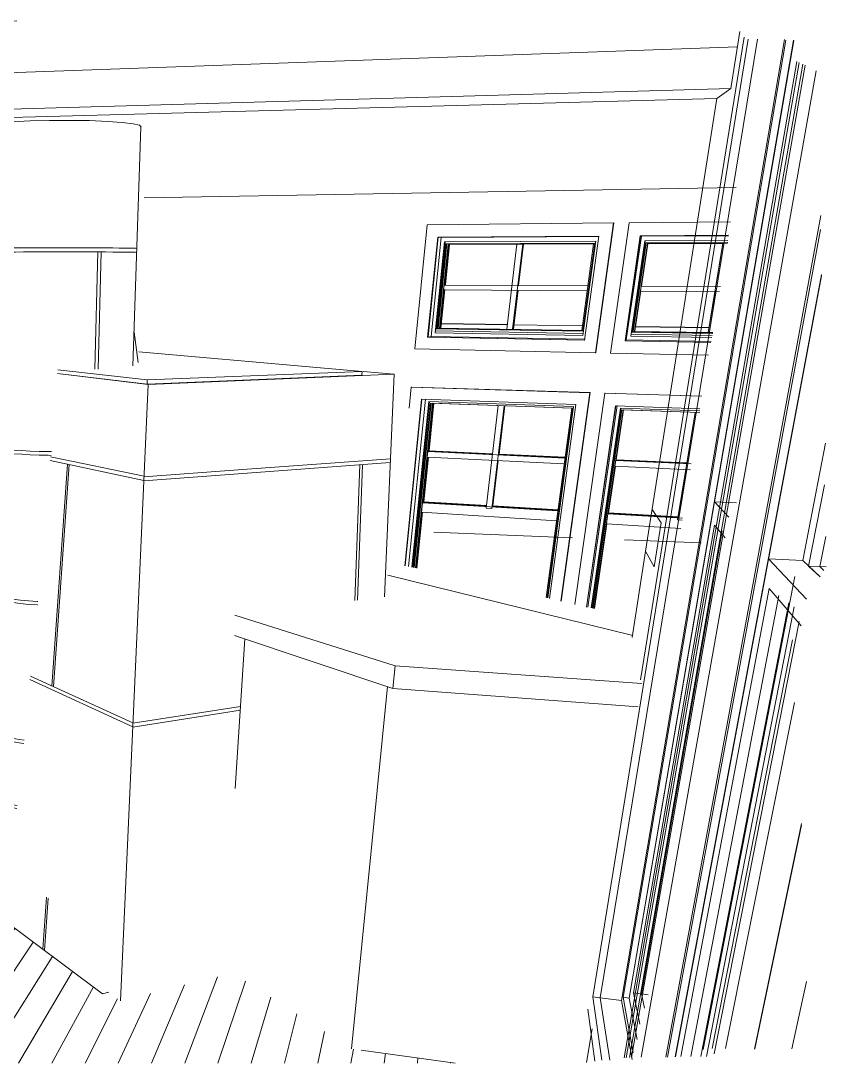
# Model space of a CAD drawing. Header units: inches. Extents: x -536 to 545, y -65 to 280.
# Drawn here: x 467.577 to 468.212, y 9.589 to 10.411 of the extents above; entities that cross this region are included whole.
import ezdxf

# ---------------------------------------------------------------- set-up
doc = ezdxf.new("R2010")
doc.units = ezdxf.units.IN
doc.header["$MEASUREMENT"] = 0
for name, color, linetype, lineweight in [('A-CLNG', 13, 'Continuous', 13), ('A-FLOR', 192, 'Continuous', 13), ('A-FLOR-PATT', 8, 'Continuous', 13), ('A-GLAZ', 151, 'Continuous', 13), ('A-WALL', 113, 'Continuous', 13), ('A-WALL-PATT', 111, 'Continuous', 13), ('C-TOPO', 7, 'Continuous', 9), ('I-WALL', 2, 'Continuous', 13), ('L-SITE-WALL', 31, 'Continuous', 13), ('M-HVAC-CDFF', 50, 'Continuous', 9), ('Q-CASE', 31, 'Continuous', 9), ('Q-SPCQ', 91, 'Continuous', 9)]:
    doc.layers.add(name, color=color, linetype=linetype, lineweight=lineweight)

# ---------------------------------------------------------------- blocks, each defined once
blk = doc.blocks.new('FP_49-Fireplace 1')
at = {"layer": 'A-FLOR-PATT', "lineweight": 9}
for p, q in [((467.26102, 9.58914), (467.46369, 9.77614)), ((467.2872, 9.58914), (467.47406, 9.76842)), ((467.31339, 9.58914), (467.48481, 9.76043)), ((467.33957, 9.58914), (467.49594, 9.75214)), ((467.36576, 9.58914), (467.50748, 9.74355)), ((467.39194, 9.58914), (467.51945, 9.73464)), ((467.41813, 9.58914), (467.53188, 9.72539)), ((467.44431, 9.58914), (467.54479, 9.71579)), ((467.4705, 9.58914), (467.55821, 9.7058)), ((467.49668, 9.58914), (467.57217, 9.6954)), ((467.52287, 9.58914), (467.58671, 9.68458)), ((467.54905, 9.58914), (467.60186, 9.67331)), ((467.57524, 9.58914), (467.61766, 9.66154)), ((467.67998, 9.58914), (467.70587, 9.65079)), ((467.70617, 9.58914), (467.73196, 9.65731)), ((467.73235, 9.58914), (467.75413, 9.65378)), ((467.60142, 9.58914), (467.63416, 9.64927)), ((467.6538, 9.58914), (467.67916, 9.64412)), ((467.62761, 9.58914), (467.65317, 9.63997)), ((467.75854, 9.58914), (467.7739, 9.64115)), ((467.78472, 9.58914), (467.79458, 9.62795)), ((467.81091, 9.58914), (467.81622, 9.61413)), ((467.83709, 9.58914), (467.839, 9.60029)), ((467.86328, 9.58914), (467.86427, 9.59678)), ((467.88946, 9.58914), (467.88982, 9.59323)), ((467.91565, 9.58914), (467.91567, 9.58964))]:
    blk.add_line(p, q, dxfattribs=at)
blk = doc.blocks.new('FP_51-Fireplace 1')
at = {"layer": 'A-WALL-PATT', "lineweight": 9}
for p, q in [((467.35636, 10.40117), (467.57388, 10.41106)), ((467.35834, 10.36256), (468.14164, 10.39055))]:
    blk.add_line(p, q, dxfattribs=at)
blk = doc.blocks.new('FP_52-Fireplace 1')
at = {"layer": 'A-WALL-PATT', "lineweight": 9}
for p, q in [((467.73371, 10.12688), (467.73572, 10.12684)), ((467.73742, 10.12703), (467.73943, 10.127))]:
    blk.add_line(p, q, dxfattribs=at)
blk = doc.blocks.new('FP_53-Fireplace 1')
at = {"layer": 'A-WALL-PATT', "lineweight": 9}
for p, q in [((467.51614, 10.08488), (467.51866, 10.14317)), ((467.51728, 10.08464), (467.51983, 10.14304)), ((467.54545, 10.07599), (467.48241, 10.08939)), ((467.54544, 10.07877), (467.48259, 10.09188)), ((467.6739, 10.04868), (467.60019, 10.06435)), ((467.67405, 10.05196), (467.60044, 10.0673)), ((467.60137, 9.88649), (467.61364, 10.06149)), ((467.60279, 9.88585), (467.61515, 10.06117)), ((467.54554, 9.91186), (467.4716, 9.94547)), ((467.54554, 9.90926), (467.47144, 9.94322)), ((467.66521, 9.85441), (467.58418, 9.89155)), ((467.66535, 9.85741), (467.58448, 9.89417)), ((467.5942, 9.67898), (467.59718, 9.72007)), ((467.59553, 9.67799), (467.59853, 9.71915))]:
    blk.add_line(p, q, dxfattribs=at)
blk = doc.blocks.new('FP_54-Fireplace 1')
at = {"layer": 'A-WALL-PATT', "lineweight": 9}
for p, q in [((467.86812, 10.06267), (467.75538, 10.05428)), ((467.86825, 10.06567), (467.75543, 10.05743)), ((467.84014, 9.95405), (467.84407, 10.06088)), ((467.84236, 9.95432), (467.84634, 10.06105)), ((467.75538, 10.05428), (467.67388, 10.04822)), ((467.75543, 10.05743), (467.67403, 10.05149)), ((467.75538, 10.05428), (467.75538, 10.05428)), ((467.75543, 10.05743), (467.75543, 10.05743)), ((467.74996, 9.86757), (467.66521, 9.8542)), ((467.75014, 9.87047), (467.66534, 9.8572))]:
    blk.add_line(p, q, dxfattribs=at)
blk = doc.blocks.new('FP_55-Fireplace 1')
at = {"layer": 'M-HVAC-CDFF'}
for p, q in [((467.54555, 9.73107), (467.5452, 10.32688)), ((467.54579, 10.23162), (467.54517, 10.23156)), ((467.54517, 10.23156), (467.54517, 10.23156)), ((467.54579, 10.2285), (467.54517, 10.22845)), ((467.54517, 10.22845), (467.54517, 10.22845)), ((467.54725, 10.23168), (467.54579, 10.23162)), ((467.54725, 10.22854), (467.54579, 10.2285)), ((467.54957, 10.23174), (467.54725, 10.23168)), ((467.54957, 10.22859), (467.54725, 10.22854)), ((467.55272, 10.2318), (467.54957, 10.23174)), ((467.55271, 10.22863), (467.54957, 10.22859)), ((467.55665, 10.22867), (467.55271, 10.22863)), ((467.55665, 10.23186), (467.55272, 10.2318)), ((467.56134, 10.23191), (467.55665, 10.23186)), ((467.56133, 10.22871), (467.55665, 10.22867)), ((467.5667, 10.22875), (467.56133, 10.22871)), ((467.56671, 10.23196), (467.56134, 10.23191)), ((467.57268, 10.22878), (467.5667, 10.22875)), ((467.5727, 10.232), (467.56671, 10.23196)), ((467.57919, 10.2288), (467.57268, 10.22878)), ((467.57922, 10.23204), (467.5727, 10.232)), ((467.58613, 10.22882), (467.57919, 10.2288)), ((467.58616, 10.23207), (467.57922, 10.23204)), ((467.59339, 10.22884), (467.58613, 10.22882)), ((467.59343, 10.23209), (467.58616, 10.23207)), ((467.60087, 10.22885), (467.59339, 10.22884)), ((467.60092, 10.2321), (467.59343, 10.23209)), ((467.60844, 10.22885), (467.60087, 10.22885)), ((467.6085, 10.23211), (467.60092, 10.2321)), ((467.61599, 10.22885), (467.60844, 10.22885)), ((467.61605, 10.23211), (467.6085, 10.23211)), ((467.6234, 10.22884), (467.61599, 10.22885)), ((467.62347, 10.23209), (467.61605, 10.23211)), ((467.63054, 10.22883), (467.6234, 10.22884)), ((467.63062, 10.23208), (467.62347, 10.23209)), ((467.63732, 10.22881), (467.63054, 10.22883)), ((467.6374, 10.23205), (467.63062, 10.23208)), ((467.63533, 10.13631), (467.63768, 10.22881)), ((467.64363, 10.22879), (467.63732, 10.22881)), ((467.64371, 10.23202), (467.6374, 10.23205)), ((467.63784, 10.1364), (467.64025, 10.2288)), ((467.64936, 10.22876), (467.64363, 10.22879)), ((467.64945, 10.23198), (467.64371, 10.23202)), ((467.65445, 10.22872), (467.64936, 10.22876)), ((467.65455, 10.23193), (467.64945, 10.23198)), ((467.65882, 10.22869), (467.65445, 10.22872)), ((467.65892, 10.23188), (467.65455, 10.23193)), ((467.66242, 10.22865), (467.65882, 10.22869)), ((467.66252, 10.23182), (467.65892, 10.23188)), ((467.6652, 10.2286), (467.66242, 10.22865)), ((467.6653, 10.23176), (467.66252, 10.23182)), ((467.66714, 10.22856), (467.6652, 10.2286)), ((467.66724, 10.2317), (467.6653, 10.23176)), ((467.54585, 10.07723), (467.54526, 10.07799)), ((467.54526, 10.07799), (467.54526, 10.07799)), ((467.54726, 10.07647), (467.54585, 10.07723)), ((467.54585, 10.07437), (467.54527, 10.07515)), ((467.54527, 10.07515), (467.54527, 10.07515)), ((467.54726, 10.0736), (467.54585, 10.07437)), ((467.54947, 10.07572), (467.54726, 10.07647)), ((467.54947, 10.07284), (467.54726, 10.0736)), ((467.55248, 10.07501), (467.54947, 10.07572)), ((467.55247, 10.07211), (467.54947, 10.07284)), ((467.55623, 10.07142), (467.55247, 10.07211)), ((467.55624, 10.07433), (467.55248, 10.07501)), ((467.56071, 10.07077), (467.55623, 10.07142)), ((467.56072, 10.0737), (467.55624, 10.07433)), ((467.56583, 10.07019), (467.56071, 10.07077)), ((467.56585, 10.07312), (467.56072, 10.0737)), ((467.57154, 10.06968), (467.56583, 10.07019)), ((467.57156, 10.07262), (467.56585, 10.07312)), ((467.57776, 10.06924), (467.57154, 10.06968)), ((467.57778, 10.07219), (467.57156, 10.07262)), ((467.58438, 10.06889), (467.57776, 10.06924)), ((467.58441, 10.07185), (467.57778, 10.07219)), ((467.59131, 10.06863), (467.58438, 10.06889)), ((467.59135, 10.07159), (467.58441, 10.07185)), ((467.59845, 10.06846), (467.59131, 10.06863)), ((467.5985, 10.07143), (467.59135, 10.07159)), ((467.60103, 10.07141), (467.5985, 10.07143)), ((467.60078, 10.06844), (467.59845, 10.06846)), ((467.5459, 9.96304), (467.54533, 9.96437)), ((467.54533, 9.96437), (467.54533, 9.96437)), ((467.54726, 9.96172), (467.5459, 9.96304)), ((467.5494, 9.96043), (467.54726, 9.96172)), ((467.5459, 9.96037), (467.54533, 9.96172)), ((467.54533, 9.96172), (467.54533, 9.96172)), ((467.54726, 9.95904), (467.5459, 9.96037)), ((467.5494, 9.95773), (467.54726, 9.95904)), ((467.5523, 9.95918), (467.5494, 9.96043)), ((467.5523, 9.95648), (467.5494, 9.95773)), ((467.55593, 9.958), (467.5523, 9.95918)), ((467.55593, 9.95529), (467.5523, 9.95648)), ((467.56026, 9.95691), (467.55593, 9.958)), ((467.56025, 9.95418), (467.55593, 9.95529)), ((467.56519, 9.95318), (467.56025, 9.95418)), ((467.56521, 9.95591), (467.56026, 9.95691)), ((467.56165, 9.84732), (467.56213, 9.95377)), ((467.57073, 9.95504), (467.56521, 9.95591)), ((467.57673, 9.9543), (467.57073, 9.95504)), ((467.58312, 9.9537), (467.57673, 9.9543)), ((467.58982, 9.95325), (467.58312, 9.9537)), ((467.56359, 9.84678), (467.56413, 9.95337)), ((467.57071, 9.95229), (467.56519, 9.95318)), ((467.5767, 9.95154), (467.57071, 9.95229)), ((467.58309, 9.95094), (467.5767, 9.95154)), ((467.58978, 9.95049), (467.58309, 9.95094)), ((467.59024, 9.95047), (467.58978, 9.95049)), ((467.59049, 9.95323), (467.58982, 9.95325)), ((467.54595, 9.85627), (467.5454, 9.85809)), ((467.5454, 9.85809), (467.5454, 9.85809)), ((467.54595, 9.85377), (467.5454, 9.8556)), ((467.5454, 9.8556), (467.5454, 9.8556)), ((467.54726, 9.85446), (467.54595, 9.85627)), ((467.54726, 9.85195), (467.54595, 9.85377)), ((467.54933, 9.85269), (467.54726, 9.85446)), ((467.54933, 9.85017), (467.54726, 9.85195)), ((467.55214, 9.85099), (467.54933, 9.85269)), ((467.55213, 9.84846), (467.54933, 9.85017)), ((467.55564, 9.84683), (467.55213, 9.84846)), ((467.55565, 9.84937), (467.55214, 9.85099)), ((467.55982, 9.84533), (467.55564, 9.84683)), ((467.55983, 9.84788), (467.55565, 9.84937)), ((467.56461, 9.84652), (467.55983, 9.84788)), ((467.5646, 9.84396), (467.55982, 9.84533)), ((467.56992, 9.84276), (467.5646, 9.84396)), ((467.56994, 9.84532), (467.56461, 9.84652)), ((467.57572, 9.84174), (467.56992, 9.84276)), ((467.57574, 9.84431), (467.56994, 9.84532)), ((467.57937, 9.84125), (467.57572, 9.84174)), ((467.57964, 9.84379), (467.57574, 9.84431)), ((467.54597, 9.80544), (467.54543, 9.80748)), ((467.54543, 9.80748), (467.54543, 9.80748)), ((467.54597, 9.80302), (467.54543, 9.80507)), ((467.54543, 9.80507), (467.54543, 9.80507)), ((467.54726, 9.80341), (467.54597, 9.80544)), ((467.54726, 9.80098), (467.54597, 9.80302)), ((467.5493, 9.80143), (467.54726, 9.80341)), ((467.5493, 9.79899), (467.54726, 9.80098)), ((467.55206, 9.79952), (467.5493, 9.80143)), ((467.55205, 9.79707), (467.5493, 9.79899)), ((467.55551, 9.79771), (467.55206, 9.79952)), ((467.55962, 9.79603), (467.55551, 9.79771)), ((467.55551, 9.79525), (467.55205, 9.79707)), ((467.55961, 9.79357), (467.55551, 9.79525)), ((467.56432, 9.79204), (467.55961, 9.79357)), ((467.56433, 9.79451), (467.55962, 9.79603)), ((467.56955, 9.79069), (467.56432, 9.79204)), ((467.56957, 9.79317), (467.56433, 9.79451)), ((467.57372, 9.78985), (467.56955, 9.79069)), ((467.57401, 9.79228), (467.56957, 9.79317))]:
    blk.add_line(p, q, dxfattribs=at)
blk = doc.blocks.new('FP_56-Fireplace 1')
at = {"layer": 'M-HVAC-CDFF'}
for p, q in [((467.67167, 10.3274), (467.66526, 10.13906)), ((467.66824, 10.22851), (467.66715, 10.22856)), ((467.66835, 10.23164), (467.66725, 10.2317))]:
    blk.add_line(p, q, dxfattribs=at)

msp = doc.modelspace()

# ---------------------------------------------------------------- linework, layer by layer
at = {"layer": 'A-CLNG'}
msp.add_line((467.67427, 10.27161), (468.14079, 10.27971), dxfattribs=at)
at = {"layer": 'A-FLOR'}
for p, q in [((467.6414, 9.64388), (467.46054, 9.77849)), ((467.64626, 9.64507), (467.6414, 9.64388)), ((467.91933, 9.58914), (467.8453, 9.59942))]:
    msp.add_line(p, q, dxfattribs=at)
at = {"layer": 'A-GLAZ', "lineweight": 9}
for p, q in [((468.14701, 10.39806), (468.06541, 9.89132)), ((468.02772, 9.64142), (468.15001, 10.39669)), ((468.03362, 9.64068), (468.15754, 10.39657)), ((468.15754, 10.39657), (468.03362, 9.64068)), ((468.17876, 10.39624), (468.05023, 9.63862)), ((468.18856, 10.37909), (468.05255, 9.59327)), ((468.19034, 10.37828), (468.05409, 9.59343)), ((468.05656, 9.59369), (468.19318, 10.37698)), ((468.05816, 9.59386), (468.19504, 10.37614)), ((468.20383, 10.37172), (468.06573, 9.5939)), ((467.89712, 10.25032), (467.88753, 10.15232)), ((468.04403, 10.25171), (467.89712, 10.25032)), ((468.02981, 10.14928), (468.04403, 10.25171)), ((468.0442, 10.25165), (468.03, 10.1494)), ((468.05629, 10.25182), (468.04167, 10.14902)), ((468.0442, 10.25165), (468.04403, 10.25171)), ((468.13628, 10.25258), (468.05629, 10.25182)), ((468.20746, 10.25755), (468.08519, 9.59384)), ((467.90549, 10.24051), (468.03244, 10.24132)), ((467.9059, 10.24048), (468.03247, 10.24128)), ((468.03247, 10.24128), (467.9059, 10.24048)), ((468.03244, 10.24132), (468.02127, 10.15925)), ((468.05309, 10.15867), (468.06512, 10.24153)), ((468.05324, 10.15878), (468.06525, 10.24149)), ((468.06525, 10.24149), (468.05324, 10.15878)), ((468.05412, 10.1594), (468.06602, 10.24119)), ((468.06512, 10.24153), (468.13453, 10.24197)), ((468.06512, 10.24153), (468.06525, 10.24149)), ((468.06525, 10.24149), (468.13457, 10.24193)), ((468.13457, 10.24193), (468.06525, 10.24149)), ((468.06525, 10.24149), (468.06599, 10.24126)), ((468.06602, 10.24119), (468.13476, 10.24162)), ((467.89756, 10.16153), (467.90549, 10.24051)), ((467.89797, 10.16164), (467.9059, 10.24048)), ((467.9059, 10.24048), (467.89797, 10.16164)), ((467.90032, 10.16221), (467.90822, 10.2402)), ((467.90344, 10.16501), (467.91076, 10.23678)), ((467.9044, 10.16827), (467.91139, 10.23673)), ((467.90519, 10.16858), (467.91201, 10.23518)), ((467.90549, 10.24051), (467.9059, 10.24048)), ((467.90582, 10.16873), (467.91263, 10.23514)), ((467.9059, 10.24048), (467.90826, 10.24027)), ((467.90682, 10.16871), (467.91361, 10.23467)), ((467.90822, 10.2402), (468.03262, 10.24098)), ((467.91076, 10.23678), (468.02998, 10.2374)), ((467.91139, 10.23673), (467.91076, 10.23678)), ((467.91405, 10.23464), (467.91077, 10.20274)), ((467.91115, 10.20277), (467.91444, 10.23462)), ((467.91115, 10.20277), (467.91444, 10.23462)), ((467.91444, 10.23462), (467.91115, 10.20277)), ((468.03003, 10.23734), (467.91139, 10.23673)), ((467.91484, 10.23459), (467.91156, 10.2028)), ((467.91201, 10.23518), (468.02923, 10.23573)), ((467.91263, 10.23514), (467.91201, 10.23518)), ((468.02928, 10.23568), (467.91263, 10.23514)), ((467.91361, 10.23467), (468.02837, 10.23519)), ((467.91361, 10.23467), (467.91405, 10.23464)), ((467.96777, 10.23488), (467.91405, 10.23464)), ((467.91444, 10.23462), (467.91405, 10.23464)), ((467.91405, 10.23464), (467.91444, 10.23462)), ((467.91444, 10.23462), (467.96779, 10.23486)), ((467.91444, 10.23462), (467.96779, 10.23486)), ((467.96779, 10.23486), (467.91444, 10.23462)), ((467.91444, 10.23462), (467.91484, 10.23459)), ((467.96782, 10.23483), (467.91484, 10.23459)), ((468.02841, 10.23516), (467.9727, 10.23491)), ((467.97299, 10.23488), (468.02844, 10.23513)), ((467.97299, 10.23488), (468.02844, 10.23513)), ((468.02844, 10.23513), (467.97299, 10.23488)), ((468.02848, 10.2351), (467.97317, 10.23485)), ((468.02837, 10.23519), (468.01914, 10.1669)), ((468.02923, 10.23573), (468.01989, 10.16672)), ((468.02998, 10.2374), (468.0199, 10.16299)), ((468.05767, 10.16233), (468.06868, 10.2376)), ((468.05836, 10.16577), (468.06887, 10.23755)), ((468.05925, 10.16609), (468.06948, 10.23592)), ((468.05946, 10.16624), (468.06967, 10.23587)), ((468.06056, 10.16623), (468.07073, 10.23538)), ((468.07086, 10.23535), (468.06594, 10.20189)), ((468.06606, 10.20192), (468.07098, 10.23532)), ((468.06606, 10.20192), (468.07098, 10.23532)), ((468.07098, 10.23532), (468.06606, 10.20192)), ((468.0711, 10.23529), (468.06619, 10.20196)), ((468.06868, 10.2376), (468.13415, 10.23794)), ((468.06887, 10.23755), (468.06868, 10.2376)), ((468.13421, 10.23788), (468.06887, 10.23755)), ((468.06948, 10.23592), (468.13394, 10.23622)), ((468.06967, 10.23587), (468.06948, 10.23592)), ((468.134, 10.23617), (468.06967, 10.23587)), ((468.07073, 10.23538), (468.13392, 10.23567)), ((468.13022, 10.23562), (468.07086, 10.23535)), ((468.07098, 10.23532), (468.07086, 10.23535)), ((468.07098, 10.23532), (468.13023, 10.23559)), ((468.07098, 10.23532), (468.13023, 10.23559)), ((468.13023, 10.23559), (468.07098, 10.23532)), ((468.07098, 10.23532), (468.0711, 10.23529)), ((468.13024, 10.23556), (468.0711, 10.23529)), ((467.91039, 10.19905), (467.90727, 10.16881)), ((467.90765, 10.16874), (467.91077, 10.19908)), ((467.90765, 10.16874), (467.91077, 10.19908)), ((467.91077, 10.19908), (467.90765, 10.16874)), ((467.91118, 10.19911), (467.90804, 10.16876)), ((468.06537, 10.19802), (468.06072, 10.16634)), ((468.06082, 10.16627), (468.0655, 10.19806)), ((468.06082, 10.16627), (468.0655, 10.19806)), ((468.0655, 10.19806), (468.06082, 10.16627)), ((468.06562, 10.19809), (468.06095, 10.1663)), ((467.90386, 10.16649), (467.90403, 10.16819)), ((467.90403, 10.16819), (467.9044, 10.16827)), ((467.90403, 10.16819), (468.02037, 10.16629)), ((467.9044, 10.16827), (468.02041, 10.16638)), ((467.90519, 10.16858), (467.90565, 10.16869)), ((468.01989, 10.16672), (467.90519, 10.16858)), ((468.01995, 10.16684), (467.90565, 10.16869)), ((467.89756, 10.16153), (467.89797, 10.16164)), ((468.02127, 10.15925), (467.89756, 10.16153)), ((467.89797, 10.16164), (467.90036, 10.16223)), ((468.02132, 10.15937), (467.89797, 10.16164)), ((467.89797, 10.16164), (468.02132, 10.15937)), ((468.0216, 10.16), (467.90032, 10.16221)), ((467.90344, 10.16501), (467.90354, 10.16503)), ((468.0199, 10.16299), (467.90344, 10.16501)), ((467.90354, 10.16503), (467.90386, 10.16649)), ((467.90386, 10.16649), (468.02013, 10.16453)), ((468.05324, 10.15878), (468.05409, 10.15943)), ((468.12102, 10.15818), (468.05412, 10.1594)), ((468.05767, 10.16233), (468.0577, 10.16236)), ((468.12152, 10.16123), (468.05767, 10.16233)), ((468.0577, 10.16236), (468.05798, 10.16389)), ((468.05798, 10.16389), (468.05824, 10.16568)), ((468.05798, 10.16389), (468.12181, 10.16281)), ((468.05824, 10.16568), (468.05836, 10.16577)), ((468.05824, 10.16568), (468.12211, 10.16463)), ((468.05836, 10.16577), (468.12216, 10.16473)), ((468.05925, 10.16609), (468.0594, 10.1662)), ((468.12222, 10.16507), (468.05925, 10.16609)), ((468.12229, 10.16519), (468.0594, 10.1662)), ((467.88753, 10.15232), (468.02981, 10.14928)), ((468.05309, 10.15867), (468.05324, 10.15878)), ((468.12062, 10.15742), (468.05309, 10.15867)), ((468.12068, 10.15754), (468.05324, 10.15878)), ((468.05324, 10.15878), (468.12068, 10.15754)), ((468.02981, 10.14928), (468.03, 10.1494)), ((468.04167, 10.14902), (468.11896, 10.14737)), ((467.88457, 10.12211), (467.88297, 10.10574)), ((467.88457, 10.12211), (467.885, 10.12228)), ((468.02543, 10.11775), (467.88457, 10.12211)), ((467.885, 10.12228), (468.02563, 10.11794)), ((468.02563, 10.11794), (468.00277, 9.95338)), ((468.02563, 10.11794), (468.02543, 10.11775)), ((467.87947, 9.9814), (467.89265, 10.11264)), ((467.87985, 9.98134), (467.89305, 10.11266)), ((467.89305, 10.11266), (467.87985, 9.98134)), ((467.89594, 10.11276), (467.88257, 9.98088)), ((467.88518, 9.98029), (467.89852, 10.11079)), ((467.89913, 10.11083), (467.88576, 9.98019)), ((467.89265, 10.11264), (468.01437, 10.10852)), ((467.89852, 10.11079), (468.01259, 10.10687)), ((468.00261, 9.9534), (468.02543, 10.11775)), ((468.03717, 10.11739), (468.01349, 9.95092)), ((468.03717, 10.11739), (468.03734, 10.11757)), ((468.11364, 10.11502), (468.03717, 10.11739)), ((468.03734, 10.11757), (468.11371, 10.11521)), ((467.88646, 9.98003), (467.89975, 10.10962)), ((467.90036, 10.10965), (467.88703, 9.97994)), ((467.88796, 9.97973), (467.90132, 10.10945)), ((467.90176, 10.10946), (467.89784, 10.07148)), ((467.89823, 10.07173), (467.90213, 10.10948)), ((467.89823, 10.07173), (467.90213, 10.10948)), ((467.90213, 10.10948), (467.89823, 10.07173)), ((467.90252, 10.10949), (467.89864, 10.07199)), ((467.89975, 10.10962), (468.01194, 10.10572)), ((467.90132, 10.10945), (468.01116, 10.10563)), ((468.01116, 10.10563), (467.99098, 9.9563)), ((468.01194, 10.10572), (467.99168, 9.95611)), ((468.01259, 10.10687), (467.99214, 9.95597)), ((468.01437, 10.10852), (467.99356, 9.95546)), ((468.02264, 9.94884), (468.04566, 10.10746)), ((468.02276, 9.94884), (468.04579, 10.10748)), ((468.04579, 10.10748), (468.02276, 9.94884)), ((468.0468, 10.10766), (468.02369, 9.94879)), ((468.02651, 9.94815), (468.04956, 10.10559)), ((468.04975, 10.10564), (468.02669, 9.94815)), ((468.02745, 9.94798), (468.05039, 10.10438)), ((468.05058, 10.10442), (468.02763, 9.94797)), ((468.02863, 9.94774), (468.05163, 10.10422)), ((468.04566, 10.10746), (468.11203, 10.10521)), ((468.05177, 10.10425), (468.04593, 10.06456)), ((468.04609, 10.06483), (468.05189, 10.10427)), ((468.04609, 10.06483), (468.05189, 10.10427)), ((468.05189, 10.10427), (468.04609, 10.06483)), ((468.05201, 10.1043), (468.04623, 10.06501)), ((468.04956, 10.10559), (468.11207, 10.10344)), ((468.05039, 10.10438), (468.11194, 10.10224)), ((468.05163, 10.10422), (468.11198, 10.10212)), ((468.21116, 10.07814), (468.19308, 9.98543)), ((467.89737, 10.06696), (467.89369, 10.03129)), ((467.89409, 10.0316), (467.89774, 10.06696)), ((467.89409, 10.0316), (467.89774, 10.06696)), ((467.89774, 10.06696), (467.89409, 10.0316)), ((467.89812, 10.06697), (467.89448, 10.03179)), ((468.04524, 10.05983), (468.03976, 10.0226)), ((468.03992, 10.02294), (468.04535, 10.05985)), ((468.03992, 10.02294), (468.04535, 10.05985)), ((468.04535, 10.05985), (468.03992, 10.02294)), ((468.04547, 10.05987), (468.04007, 10.02316)), ((468.1976, 9.98116), (468.21021, 10.04529)), ((468.12357, 10.03175), (468.05638, 9.64026)), ((468.13495, 10.01974), (468.12357, 10.03175)), ((468.12357, 10.03175), (468.14082, 10.03107)), ((467.89289, 10.0235), (467.88836, 9.97966)), ((467.88872, 9.9796), (467.89325, 10.0235)), ((467.88872, 9.9796), (467.89325, 10.0235)), ((467.89325, 10.0235), (467.88872, 9.9796)), ((467.89363, 10.0235), (467.88908, 9.97954)), ((468.03857, 10.01448), (468.02875, 9.94774)), ((468.02886, 9.94774), (468.03868, 10.01449)), ((468.02886, 9.94774), (468.03868, 10.01449)), ((468.03868, 10.01449), (468.02886, 9.94774)), ((468.0388, 10.01451), (468.02897, 9.94774)), ((468.05983, 9.64455), (468.12348, 10.01341)), ((468.12348, 10.01341), (468.13209, 10.00343)), ((468.12971, 10.00888), (468.06595, 9.6438)), ((468.21122, 10.00445), (468.20649, 9.98072)), ((468.16622, 9.98674), (468.09285, 9.59401)), ((468.1962, 9.95511), (468.16622, 9.98674)), ((468.16622, 9.98674), (468.19308, 9.98543)), ((468.19308, 9.98543), (468.20675, 9.9725)), ((468.20675, 9.9725), (468.1976, 9.98116)), ((468.20649, 9.98072), (468.1976, 9.98116)), ((468.20649, 9.98072), (468.20986, 9.97764)), ((468.21158, 9.98047), (468.20649, 9.98072)), ((468.21158, 9.98047), (468.20649, 9.98072)), ((468.18694, 9.97298), (468.11458, 9.59982)), ((468.09715, 9.59439), (468.16663, 9.96342)), ((468.16663, 9.96342), (468.19202, 9.934)), ((468.17438, 9.95778), (468.10499, 9.59443)), ((468.18213, 9.95213), (468.11287, 9.59447)), ((468.11287, 9.59447), (468.18213, 9.95213)), ((468.11287, 9.59447), (468.18213, 9.95213)), ((468.1864, 9.94903), (468.11721, 9.59449)), ((468.12188, 9.60058), (468.18518, 9.923)), ((468.18677, 9.87362), (468.13221, 9.60065)), ((468.19216, 9.77813), (468.15521, 9.60027)), ((468.03487, 9.59141), (468.02772, 9.64142)), ((468.02772, 9.64142), (468.03362, 9.64068)), ((468.06474, 9.61997), (468.05983, 9.64455)), ((468.05983, 9.64455), (468.06595, 9.6438)), ((468.06595, 9.6438), (468.07145, 9.64312)), ((468.06595, 9.6438), (468.06834, 9.6324)), ((468.06595, 9.6438), (468.07145, 9.64312)), ((468.04116, 9.59141), (468.03362, 9.64068)), ((468.03362, 9.64068), (468.05023, 9.63862)), ((468.03362, 9.64068), (468.04116, 9.59141)), ((468.05023, 9.63862), (468.05866, 9.59204)), ((468.02378, 9.63161), (468.02924, 9.59081))]:
    msp.add_line(p, q, dxfattribs=at)
at = {"layer": 'A-GLAZ'}
for p, q in [((468.05154, 9.6411), (468.1798, 10.39583)), ((468.05633, 9.64051), (468.18593, 10.39573)), ((468.05638, 9.64026), (468.18603, 10.39569)), ((468.08659, 9.59396), (468.20711, 10.2465)), ((467.96775, 10.2349), (467.95984, 10.16791)), ((467.96452, 10.16783), (467.97253, 10.23492)), ((467.97253, 10.23492), (467.96775, 10.2349)), ((467.9727, 10.23491), (467.96882, 10.20242)), ((467.96888, 10.20243), (467.97276, 10.2349)), ((467.97293, 10.23489), (467.96905, 10.20245)), ((467.96911, 10.20245), (467.97299, 10.23488)), ((467.97316, 10.23486), (467.96928, 10.20247)), ((467.97253, 10.23492), (467.9727, 10.23491)), ((467.97276, 10.2349), (467.97293, 10.23489)), ((467.97299, 10.23488), (467.97316, 10.23486)), ((468.1302, 10.23563), (468.11869, 10.16534)), ((468.1302, 10.23561), (468.12463, 10.20157)), ((468.1302, 10.23559), (468.12464, 10.2016)), ((468.13394, 10.23565), (468.1302, 10.23563)), ((468.1302, 10.23562), (468.1302, 10.23563)), ((468.1302, 10.23559), (468.1302, 10.23561)), ((468.13021, 10.23557), (468.1302, 10.23559)), ((468.20797, 10.21107), (468.09271, 9.59399)), ((468.20794, 10.21001), (468.09285, 9.59401)), ((467.91053, 10.20272), (467.91015, 10.19903)), ((468.02391, 10.2021), (467.91053, 10.20272)), ((468.06587, 10.20187), (468.0653, 10.198)), ((468.12831, 10.20152), (468.06587, 10.20187)), ((467.91015, 10.19903), (468.0234, 10.19828)), ((467.96837, 10.19866), (467.96469, 10.16789)), ((467.96474, 10.16779), (467.96843, 10.19867)), ((467.9686, 10.19869), (467.96491, 10.16781)), ((467.96497, 10.16781), (467.96866, 10.1987)), ((467.96884, 10.19872), (467.96514, 10.16783)), ((468.0653, 10.198), (468.12767, 10.19759)), ((468.12399, 10.19764), (468.11869, 10.16531)), ((468.124, 10.19767), (468.11871, 10.16533)), ((467.95319, 10.10766), (467.94361, 10.02666)), ((467.94806, 10.02639), (467.95776, 10.1075)), ((467.95793, 10.10751), (467.95331, 10.06889)), ((467.95337, 10.06894), (467.95798, 10.10751)), ((467.95815, 10.10752), (467.95355, 10.0691)), ((467.95361, 10.06915), (467.95821, 10.10753)), ((467.95838, 10.10754), (467.9538, 10.0693)), ((468.10838, 10.10226), (468.09453, 10.01761)), ((468.10839, 10.10228), (468.1018, 10.06201)), ((468.10841, 10.10231), (468.10185, 10.06223)), ((467.8976, 10.07134), (467.89715, 10.06695)), ((467.89784, 10.07148), (467.8976, 10.07134)), ((468.00586, 10.06627), (467.8976, 10.07134)), ((467.89784, 10.07148), (467.94865, 10.06911)), ((467.89815, 10.07168), (467.89792, 10.07153)), ((467.94866, 10.06916), (467.89792, 10.07153)), ((467.89815, 10.07168), (467.94869, 10.06932)), ((467.89847, 10.07188), (467.89823, 10.07173)), ((467.94871, 10.06938), (467.89823, 10.07173)), ((467.89847, 10.07188), (467.94874, 10.06954)), ((467.95331, 10.06889), (468.0059, 10.06643)), ((468.00591, 10.06649), (467.95337, 10.06894)), ((467.95355, 10.0691), (468.00596, 10.06665)), ((468.00597, 10.06671), (467.95361, 10.06915)), ((467.9538, 10.0693), (468.00601, 10.06687)), ((467.89715, 10.06695), (468.00525, 10.06174)), ((467.95276, 10.06429), (467.94842, 10.02803)), ((467.94848, 10.0281), (467.95281, 10.06429)), ((467.95298, 10.0643), (467.94867, 10.02829)), ((467.94873, 10.02836), (467.95303, 10.0643)), ((467.9532, 10.06431), (467.94892, 10.02855)), ((468.04584, 10.0644), (468.04517, 10.05982)), ((468.04593, 10.06456), (468.04584, 10.0644)), ((468.10533, 10.06161), (468.04584, 10.0644)), ((468.04593, 10.06456), (468.10181, 10.06195)), ((468.04606, 10.06478), (468.04596, 10.06462)), ((468.10183, 10.06201), (468.04596, 10.06462)), ((468.04606, 10.06478), (468.10185, 10.06217)), ((468.04618, 10.065), (468.04609, 10.06483)), ((468.10187, 10.06223), (468.04609, 10.06483)), ((468.04618, 10.065), (468.1019, 10.0624)), ((468.04517, 10.05982), (468.10457, 10.05696)), ((468.10101, 10.05715), (468.09483, 10.0194)), ((468.10102, 10.05717), (468.09488, 10.01968)), ((467.89345, 10.0311), (467.89267, 10.0235)), ((467.89369, 10.03129), (467.89345, 10.0311)), ((468.00025, 10.02474), (467.89345, 10.0311)), ((467.89369, 10.03129), (467.94382, 10.02831)), ((467.89401, 10.03154), (467.89377, 10.03135)), ((467.94384, 10.02838), (467.89377, 10.03135)), ((467.89401, 10.03154), (467.94388, 10.02858)), ((467.89432, 10.03179), (467.89409, 10.0316)), ((467.94389, 10.02865), (467.89409, 10.0316)), ((467.89432, 10.03179), (467.94393, 10.02885)), ((467.94842, 10.02803), (468.00029, 10.02495)), ((468.00031, 10.02502), (467.94848, 10.0281)), ((467.94867, 10.02829), (468.00035, 10.02522)), ((468.00037, 10.02529), (467.94873, 10.02836)), ((467.94892, 10.02855), (468.00042, 10.0255)), ((467.89267, 10.0235), (467.99919, 10.0169)), ((467.94361, 10.02666), (467.94806, 10.02639)), ((468.03967, 10.0224), (468.0385, 10.01447)), ((468.03976, 10.0226), (468.03967, 10.0224)), ((468.0983, 10.01891), (468.03967, 10.0224)), ((468.03976, 10.0226), (468.09483, 10.01933)), ((468.03989, 10.02288), (468.0398, 10.02267)), ((468.09485, 10.0194), (468.0398, 10.02267)), ((468.03989, 10.02288), (468.09489, 10.01961)), ((468.04002, 10.02315), (468.03992, 10.02294)), ((468.09491, 10.01968), (468.03992, 10.02294)), ((468.04002, 10.02315), (468.09494, 10.01989)), ((468.0385, 10.01447), (468.09697, 10.01085)), ((468.09453, 10.01761), (468.09805, 10.01739)), ((468.19043, 9.9373), (468.12325, 9.59644)), ((468.19211, 9.77675), (468.15544, 9.6003)), ((468.19599, 9.65362), (468.18442, 9.60048)), ((468.18442, 9.60048), (468.19599, 9.65362)), ((468.05633, 9.64051), (468.05154, 9.6411)), ((468.05154, 9.6411), (468.05959, 9.59735)), ((468.05638, 9.64026), (468.05633, 9.64051)), ((468.06261, 9.60784), (468.05638, 9.64026))]:
    msp.add_line(p, q, dxfattribs=at)
at = {"layer": 'A-WALL'}
for p, q in [((468.14358, 10.40269), (468.13639, 10.35773)), ((467.34316, 10.33482), (468.13639, 10.35773)), ((468.12552, 10.34992), (468.13639, 10.35773)), ((468.12552, 10.34992), (467.37193, 10.32934)), ((468.06936, 9.99291), (468.12552, 10.34992)), ((467.96036, 10.17141), (467.90843, 10.17219)), ((467.90847, 10.1723), (467.96041, 10.17152)), ((468.01977, 10.17052), (467.96561, 10.17133)), ((467.96565, 10.17144), (468.01982, 10.17062)), ((468.06158, 10.17), (468.11947, 10.16913)), ((468.1194, 10.16902), (468.06161, 10.16989)), ((467.8711, 10.13246), (467.84685, 10.13458)), ((467.60598, 10.13285), (467.67729, 10.12442)), ((467.67729, 10.12442), (467.8711, 10.13246)), ((467.86362, 9.95696), (467.8711, 10.13246)), ((467.65555, 9.63822), (467.67729, 10.12442)), ((468.08161, 10.01517), (468.07608, 9.98062)), ((468.07608, 9.98062), (468.06936, 9.99291))]:
    msp.add_line(p, q, dxfattribs=at)
at = {"layer": 'C-TOPO'}
for p, q in [((467.90248, 10.00793), (468.01165, 10.00346)), ((468.05258, 10.00179), (468.11305, 9.99931))]:
    msp.add_line(p, q, dxfattribs=at)
at = {"layer": 'I-WALL'}
for p, q in [((467.75343, 9.92378), (467.74595, 9.80584)), ((467.86591, 9.88616), (467.83757, 9.60049)), ((468.02282, 9.58954), (468.02715, 9.6161))]:
    msp.add_line(p, q, dxfattribs=at)
at = {"layer": 'L-SITE-WALL'}
for p, q in [((468.07453, 10.02579), (468.08161, 10.01517)), ((468.05866, 9.92488), (468.06936, 9.99291))]:
    msp.add_line(p, q, dxfattribs=at)
at = {"layer": 'M-HVAC-CDFF'}
msp.add_line((467.6704, 10.32867), (467.67168, 10.32741), dxfattribs=at)
msp.add_polyline3d([(467.54531, 10.3268, 0), (467.54626, 10.32807, 0), (467.5509, 10.32931, 0), (467.55909, 10.33045, 0), (467.57042, 10.3314, 0), (467.58421, 10.33211, 0), (467.59962, 10.33252, 0), (467.61563, 10.3326, 0), (467.63117, 10.33235, 0), (467.64521, 10.33178, 0), (467.65685, 10.33093, 0), (467.66539, 10.32987, 0), (467.6704, 10.32867, 0)], dxfattribs=at)
at = {"layer": 'Q-CASE'}
for p, q in [((467.84605, 10.13465), (467.66989, 10.15005)), ((467.60603, 10.13593), (467.67663, 10.12788)), ((467.67663, 10.12788), (467.84605, 10.13465)), ((467.84578, 10.13153), (467.84605, 10.13465)), ((467.6765, 10.12451), (467.60598, 10.13285)), ((467.84578, 10.13153), (467.6765, 10.12451)), ((467.6765, 10.12451), (467.67663, 10.12788)), ((468.05916, 9.92645), (467.86608, 9.97403)), ((467.74561, 9.94232), (467.872, 9.90234)), ((467.87022, 9.88463), (467.7454, 9.92639)), ((467.872, 9.90234), (467.87022, 9.88463)), ((467.872, 9.90234), (468.0664, 9.8886)), ((468.06343, 9.8702), (467.87022, 9.88463))]:
    msp.add_line(p, q, dxfattribs=at)
at = {"layer": 'Q-SPCQ'}
msp.add_line((467.66635, 10.16544), (467.66951, 10.14154), dxfattribs=at)

# ---------------------------------------------------------------- block references
at = {"layer": 'A-FLOR', "lineweight": 9}
msp.add_blockref('FP_49-Fireplace 1', (0, 0), dxfattribs=at)
at = {"layer": 'A-WALL', "lineweight": 9}
for name in ['FP_51-Fireplace 1', 'FP_53-Fireplace 1', 'FP_52-Fireplace 1', 'FP_54-Fireplace 1']:
    msp.add_blockref(name, (0, 0), dxfattribs=at)
at = {"layer": 'M-HVAC-CDFF'}
for name in ['FP_55-Fireplace 1', 'FP_56-Fireplace 1']:
    msp.add_blockref(name, (0, 0), dxfattribs=at)

doc.saveas('drawing.dxf')
